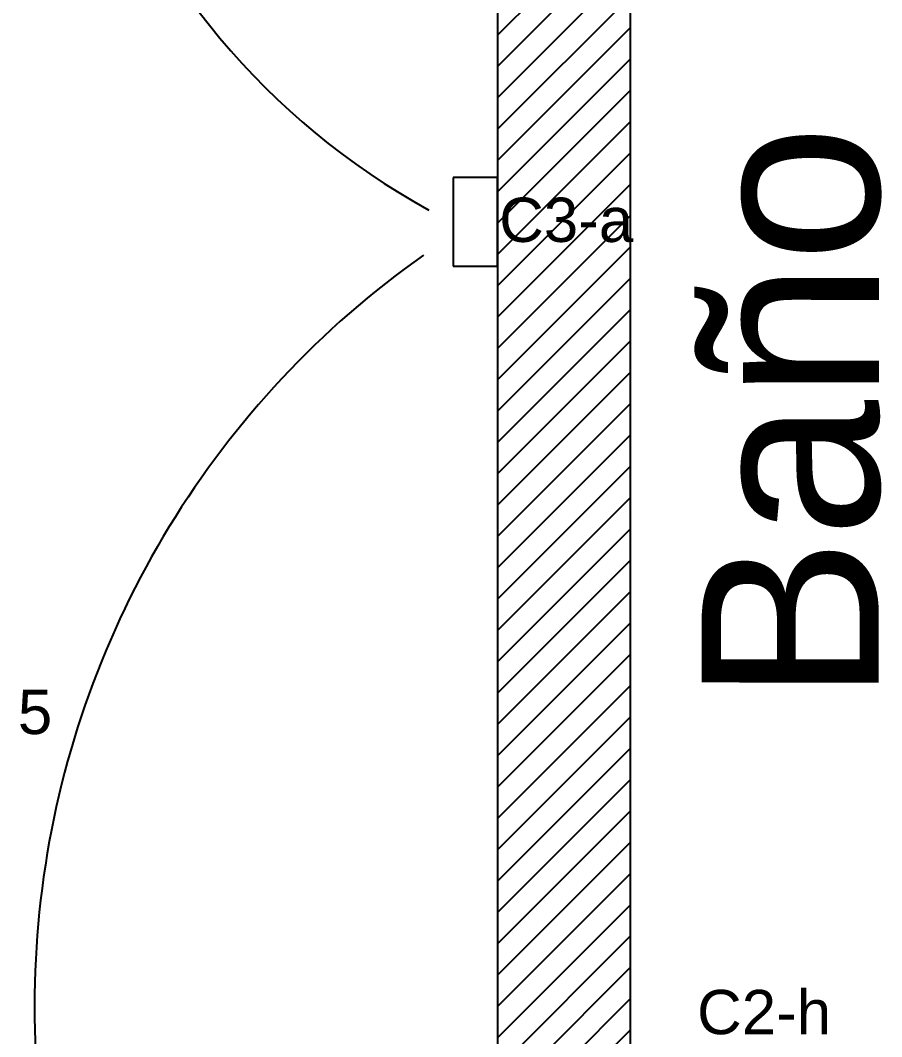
# Model space of a CAD drawing. Header units: millimetres. Extents: x -269 to 325, y -184 to 236.
# Drawn here: x 30.89 to 40.62, y 38.7 to 50.17 of the extents above; entities that cross this region are included whole.
import ezdxf

# ---------------------------------------------------------------- set-up
doc = ezdxf.new("R2010")
doc.units = ezdxf.units.MM
for name, color, linetype in [('01', 1, 'Continuous'), ('Hatch', 8, 'Continuous'), ('muros', 5, 'Continuous')]:
    doc.layers.add(name, color=color, linetype=linetype)
doc.styles.add('arial', font='arial.ttf', dxfattribs={"height": 0.15})
doc.styles.get("Standard").update_dxf_attribs({"font": 'arial.ttf'})

msp = doc.modelspace()

# ---------------------------------------------------------------- hatches: boundary and pattern name
at = {"layer": 'Hatch'}
h = msp.add_hatch(dxfattribs=at)
h.set_pattern_fill('ANSI31', color=256, scale=2, style=0)
h.set_pattern_definition([(45, (-1250.98112, -476.0581), (-0.176776695, 0.176776695), [])])
h.paths.add_polyline_path([(37.781, 59.59), (32.531, 59.59), (32.531, 57.59), (36.281, 57.59), (36.281, 29.54), (32.531, 29.54), (32.531, 28.04), (37.781, 28.04)])

# ---------------------------------------------------------------- linework, layer by layer
at = {"color": 7, "true_color": 0xffffff}
for p, q in [((36.28, 48.395), (35.78, 48.395)), ((35.78, 48.395), (35.78, 47.395)), ((36.28, 47.895), (36.28, 48.395)), ((36.28, 47.395), (36.28, 47.895)), ((35.78, 47.395), (36.28, 47.395))]:
    msp.add_line(p, q, dxfattribs=at)
at = {"color": 3}
for centre, radius, start, end in [((39.523, 55.306), 8.315, 157.6796, 241.1019), ((41.422, 39.048), 10.37, 125.2188, 218.6273)]:
    msp.add_arc(centre, radius, start, end, dxfattribs=at)
at = {"layer": 'muros'}
for p, q in [((37.781, 28.04), (37.781, 59.59)), ((36.281, 29.54), (36.281, 57.59))]:
    msp.add_line(p, q, dxfattribs=at)

# ---------------------------------------------------------------- texts
at = {"color": 3, "char_height": 0.5, "attachment_point": 1}
for s, insert in [('\\pxqc;C3-a', (36.256, 48.168)), ('\\pxqc;5', (30.26, 42.615)), ('\\pxqc;C2-h', (38.49, 39.228))]:
    msp.add_mtext_dynamic_manual_height_columns(s, width=1.59701, gutter_width=12.5, heights=[0], dxfattribs=dict(at, insert=insert))
at = {"layer": '01', "insert": (38.583, 42.468), "char_height": 2, "width": 21.82724, "attachment_point": 1, "rotation": 89.9609, "style": 'arial'}
msp.add_mtext('Baño', dxfattribs=at)

doc.saveas('drawing.dxf')
